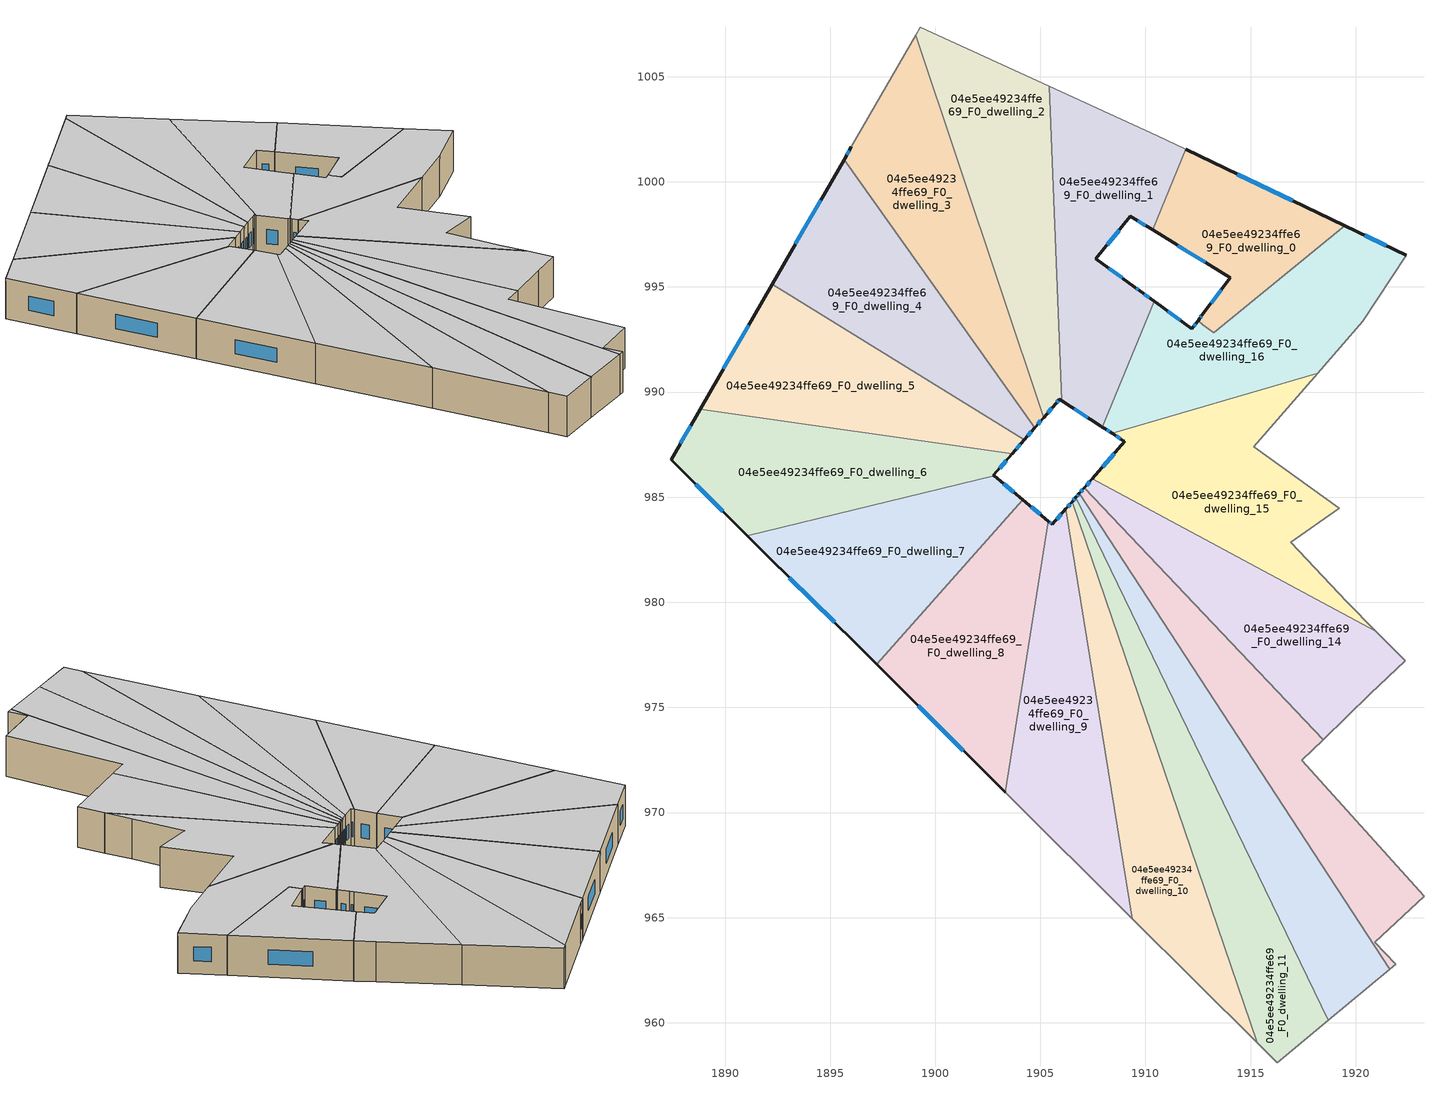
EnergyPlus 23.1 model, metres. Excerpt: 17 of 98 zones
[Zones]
04e5ee49234ffe69_F0_dwelling_0
 floor ground (EU_floor_Construction): 1919.47,997.91 1913.25,992.81 1912.72,993.2 1912.5,993.4 1912.58,993.5 1912.69,993.64 1914.04,995.44 1910.34,997.71 1911.91,1001.54 z0
 wall outside (EU_wall_Construction): 1919.47,997.91 1911.91,1001.54 / 1910.34,997.71 1914.04,995.44 1912.69,993.64 1912.58,993.5 1912.5,993.4 z0:3
 wall to 04e5ee49234ffe69_F0_dwelling_1 (EU_wall_Construction): 1911.91,1001.54 1910.34,997.71 z0:3
 wall to 04e5ee49234ffe69_F0_dwelling_16 (EU_wall_Construction): 1912.5,993.4 1912.72,993.2 1913.25,992.81 1919.47,997.91 z0:3
 window (EU_Window_Construction): 1917.02,999.09 1914.37,1000.36 / 1912.65,993.6 1912.61,993.55 / 1913.6,994.86 1913.13,994.23 / 1911.54,996.97 1912.84,996.18 z0.98:2.02
 ceiling to 04e5ee49234ffe69_F1_dwelling_0 (EU_floor_Construction): 1919.47,997.91 1911.91,1001.54 1910.34,997.71 1914.04,995.44 1912.69,993.64 1912.58,993.5 1912.5,993.4 1912.72,993.2 1913.25,992.81 z3
04e5ee49234ffe69_F0_dwelling_1
 floor ground (EU_floor_Construction): 1910.57,1002.19 1911.91,1001.54 1910.34,997.71 1909.28,998.36 1907.64,996.34 1909.49,994.99 1909.73,994.82 1910.41,994.33 1907.95,988.34 1907.85,988.4 1906.02,989.59 1905.43,1004.54 z0
 wall outside (EU_wall_Construction): 1906.02,989.59 1907.85,988.4 1907.95,988.34 / 1910.41,994.33 1909.73,994.82 1909.49,994.99 1907.64,996.34 1909.28,998.36 1910.34,997.71 z0:3
 wall to 04e5ee49234ffe69_F0_dwelling_2 (EU_wall_Construction): 1905.43,1004.54 1906.02,989.59 z0:3
 wall adiabatic (EU_wall_Construction): 1911.91,1001.54 1910.57,1002.19 1905.43,1004.54 z0:3
 wall to 04e5ee49234ffe69_F0_dwelling_16 (EU_wall_Construction): 1907.95,988.34 1910.41,994.33 z0:3
 window (EU_Window_Construction): 1906.62,989.2 1907.26,988.79 / 1909.62,998.15 1909.99,997.92 / 1908.17,997 1908.75,997.7 / 1908.89,995.43 1908.24,995.9 / 1909.65,994.88 1909.57,994.93 / 1910.19,994.49 1909.95,994.66 z0.98:2.02
 ceiling to 04e5ee49234ffe69_F1_dwelling_1 (EU_floor_Construction): 1907.95,988.34 1910.41,994.33 1909.73,994.82 1909.49,994.99 1907.64,996.34 1909.28,998.36 1910.34,997.71 1911.91,1001.54 1910.57,1002.19 1905.43,1004.54 1906.02,989.59 1907.85,988.4 z3
04e5ee49234ffe69_F0_dwelling_10
 floor ground (EU_floor_Construction): 1906.51,984.78 1915.31,959.04 1909.36,964.96 1906.21,984.44 z0
 wall outside (EU_wall_Construction): 1906.51,984.78 1906.21,984.44 z0:3
 wall to 04e5ee49234ffe69_F0_dwelling_11 (EU_wall_Construction): 1915.31,959.04 1906.51,984.78 z0:3
 wall adiabatic (EU_wall_Construction): 1909.36,964.96 1915.31,959.04 z0:3
 wall to 04e5ee49234ffe69_F0_dwelling_9 (EU_wall_Construction): 1906.21,984.44 1909.36,964.96 z0:3
 window (EU_Window_Construction): 1906.41,984.67 1906.31,984.55 z0.98:2.02
 ceiling to 04e5ee49234ffe69_F1_dwelling_10 (EU_floor_Construction): 1915.31,959.04 1906.51,984.78 1906.21,984.44 1909.36,964.96 z3
04e5ee49234ffe69_F0_dwelling_11
 floor ground (EU_floor_Construction): 1906.69,984.99 1918.7,960.13 1916.26,958.1 1915.31,959.04 1906.51,984.78 z0
 wall outside (EU_wall_Construction): 1906.69,984.99 1906.51,984.78 z0:3
 wall to 04e5ee49234ffe69_F0_dwelling_12 (EU_wall_Construction): 1918.7,960.13 1906.69,984.99 z0:3
 wall adiabatic (EU_wall_Construction): 1915.31,959.04 1916.26,958.1 1918.7,960.13 z0:3
 window (EU_Window_Construction): 1906.63,984.92 1906.57,984.85 z0.98:2.02
 ceiling to 04e5ee49234ffe69_F1_dwelling_11 (EU_floor_Construction): 1918.7,960.13 1906.69,984.99 1906.51,984.78 1915.31,959.04 1916.26,958.1 z3
04e5ee49234ffe69_F0_dwelling_12
 floor ground (EU_floor_Construction): 1906.86,985.18 1921.61,962.54 1918.7,960.13 1906.69,984.99 z0
 wall outside (EU_wall_Construction): 1906.86,985.18 1906.69,984.99 z0:3
 wall to 04e5ee49234ffe69_F0_dwelling_13 (EU_wall_Construction): 1921.61,962.54 1906.86,985.18 z0:3
 wall adiabatic (EU_wall_Construction): 1918.7,960.13 1921.61,962.54 z0:3
 window (EU_Window_Construction): 1906.8,985.12 1906.74,985.05 z0.98:2.02
 ceiling to 04e5ee49234ffe69_F1_dwelling_12 (EU_floor_Construction): 1921.61,962.54 1906.86,985.18 1906.69,984.99 1918.7,960.13 z3
04e5ee49234ffe69_F0_dwelling_13
 floor ground (EU_floor_Construction): 1918.45,973.47 1917.44,972.48 1923.25,966.02 1920.91,963.82 1921.9,962.78 1921.61,962.54 1906.86,985.18 1907.08,985.44 z0
 wall outside (EU_wall_Construction): 1907.08,985.44 1906.86,985.18 z0:3
 wall adiabatic (EU_wall_Construction): 1921.61,962.54 1921.9,962.78 1920.91,963.82 1923.25,966.02 1917.44,972.48 1918.45,973.47 z0:3
 wall to 04e5ee49234ffe69_F0_dwelling_14 (EU_wall_Construction): 1918.45,973.47 1907.08,985.44 z0:3
 window (EU_Window_Construction): 1907.01,985.35 1906.93,985.26 z0.98:2.02
 ceiling to 04e5ee49234ffe69_F1_dwelling_13 (EU_floor_Construction): 1921.9,962.78 1920.91,963.82 1923.25,966.02 1917.44,972.48 1918.45,973.47 1907.08,985.44 1906.86,985.18 1921.61,962.54 z3
04e5ee49234ffe69_F0_dwelling_14
 floor ground (EU_floor_Construction): 1920.95,978.63 1922.35,977.21 1920.7,975.64 1918.45,973.47 1907.08,985.44 1907.46,985.87 z0
 wall outside (EU_wall_Construction): 1907.46,985.87 1907.08,985.44 z0:3
 wall adiabatic (EU_wall_Construction): 1918.45,973.47 1920.7,975.64 1922.35,977.21 1920.95,978.63 z0:3
 wall to 04e5ee49234ffe69_F0_dwelling_15 (EU_wall_Construction): 1920.95,978.63 1907.46,985.87 z0:3
 window (EU_Window_Construction): 1907.34,985.73 1907.2,985.58 z0.98:2.02
 ceiling to 04e5ee49234ffe69_F1_dwelling_14 (EU_floor_Construction): 1920.7,975.64 1922.35,977.21 1920.95,978.63 1907.46,985.87 1907.08,985.44 1918.45,973.47 z3
04e5ee49234ffe69_F0_dwelling_15
 floor ground (EU_floor_Construction): 1918.19,990.9 1915.15,987.41 1919.22,984.48 1916.91,982.86 1919.58,980.02 1920.95,978.63 1907.46,985.87 1909.01,987.65 1908.98,987.67 1908.42,988.03 z0
 wall outside (EU_wall_Construction): 1908.42,988.03 1908.98,987.67 1909.01,987.65 1907.46,985.87 z0:3
 wall adiabatic (EU_wall_Construction): 1920.95,978.63 1919.58,980.02 1916.91,982.86 1919.22,984.48 1915.15,987.41 1918.19,990.9 z0:3
 wall to 04e5ee49234ffe69_F0_dwelling_16 (EU_wall_Construction): 1918.19,990.9 1908.42,988.03 z0:3
 window (EU_Window_Construction): 1908.51,987.07 1907.97,986.45 / 1908.6,987.91 1908.8,987.79 z0.98:2.02
 ceiling to 04e5ee49234ffe69_F1_dwelling_15 (EU_floor_Construction): 1920.95,978.63 1919.58,980.02 1916.91,982.86 1919.22,984.48 1915.15,987.41 1918.19,990.9 1908.42,988.03 1908.98,987.67 1909.01,987.65 1907.46,985.87 z3
04e5ee49234ffe69_F0_dwelling_16
 floor ground (EU_floor_Construction): 1922.41,996.5 1920.34,993.38 1918.19,990.9 1908.42,988.03 1908.03,988.28 1907.95,988.34 1910.41,994.33 1910.49,994.26 1912.21,993.01 1912.48,993.37 1912.49,993.38 1912.5,993.4 1912.72,993.2 1913.25,992.81 1919.47,997.91 z0
 wall outside (EU_wall_Construction): 1912.5,993.4 1912.49,993.38 1912.48,993.37 1912.21,993.01 1910.49,994.26 1910.41,994.33 / 1922.41,996.5 1919.47,997.91 / 1907.95,988.34 1908.03,988.28 1908.42,988.03 z0:3
 wall adiabatic (EU_wall_Construction): 1918.19,990.9 1920.34,993.38 1922.41,996.5 z0:3
 window (EU_Window_Construction): 1912.39,993.25 1912.3,993.13 / 1921.45,996.96 1920.43,997.45 / 1908.16,988.2 1908.3,988.11 / 1911.65,993.42 1911.05,993.86 z0.98:2.02
 ceiling to 04e5ee49234ffe69_F1_dwelling_16 (EU_floor_Construction): 1918.19,990.9 1920.34,993.38 1922.41,996.5 1919.47,997.91 1913.25,992.81 1912.72,993.2 1912.5,993.4 1912.49,993.38 1912.48,993.37 1912.21,993.01 1910.49,994.26 1910.41,994.33 1907.95,988.34 1908.03,988.28 1908.42,988.03 z3
04e5ee49234ffe69_F0_dwelling_2
 floor ground (EU_floor_Construction): 1905.43,1004.54 1906.02,989.59 1905.91,989.66 1905.73,989.45 1905.15,988.79 1899.07,1006.97 1899.29,1007.35 z0
 wall outside (EU_wall_Construction): 1905.15,988.79 1905.73,989.45 1905.91,989.66 1906.02,989.59 z0:3
 wall to 04e5ee49234ffe69_F0_dwelling_3 (EU_wall_Construction): 1899.07,1006.97 1905.15,988.79 z0:3
 wall adiabatic (EU_wall_Construction): 1905.43,1004.54 1899.29,1007.35 1899.07,1006.97 z0:3
 window (EU_Window_Construction): 1905.79,989.52 1905.85,989.59 / 1905.34,989.01 1905.54,989.24 z0.98:2.02
 ceiling to 04e5ee49234ffe69_F1_dwelling_2 (EU_floor_Construction): 1905.73,989.45 1905.91,989.66 1906.02,989.59 1905.43,1004.54 1899.29,1007.35 1899.07,1006.97 1905.15,988.79 z3
04e5ee49234ffe69_F0_dwelling_3
 floor ground (EU_floor_Construction): 1899.07,1006.97 1905.15,988.79 1904.73,988.3 1895.66,1001.06 1895.69,1001.11 1896.01,1001.67 z0
 wall outside (EU_wall_Construction): 1904.73,988.3 1905.15,988.79 / 1896.01,1001.67 1895.69,1001.11 1895.66,1001.06 z0:3
 wall adiabatic (EU_wall_Construction): 1899.07,1006.97 1896.01,1001.67 z0:3
 wall to 04e5ee49234ffe69_F0_dwelling_4 (EU_wall_Construction): 1895.66,1001.06 1904.73,988.3 z0:3
 window (EU_Window_Construction): 1904.87,988.46 1905.02,988.63 / 1895.9,1001.49 1895.79,1001.29 z0.98:2.02
 ceiling to 04e5ee49234ffe69_F1_dwelling_3 (EU_floor_Construction): 1904.73,988.3 1905.15,988.79 1899.07,1006.97 1896.01,1001.67 1895.69,1001.11 1895.66,1001.06 z3
04e5ee49234ffe69_F0_dwelling_4
 floor ground (EU_floor_Construction): 1895.66,1001.06 1904.73,988.3 1904.24,987.73 1892.24,995.12 z0
 wall outside (EU_wall_Construction): 1904.24,987.73 1904.73,988.3 / 1895.66,1001.06 1892.24,995.12 z0:3
 wall to 04e5ee49234ffe69_F0_dwelling_5 (EU_wall_Construction): 1892.24,995.12 1904.24,987.73 z0:3
 window (EU_Window_Construction): 1904.4,987.92 1904.57,988.12 / 1894.55,999.13 1893.35,997.05 z0.98:2.02
 ceiling to 04e5ee49234ffe69_F1_dwelling_4 (EU_floor_Construction): 1904.24,987.73 1904.73,988.3 1895.66,1001.06 1892.24,995.12 z3
04e5ee49234ffe69_F0_dwelling_5
 floor ground (EU_floor_Construction): 1904.24,987.73 1903.65,987.06 1888.81,989.18 1892.24,995.12 z0
 wall outside (EU_wall_Construction): 1903.65,987.06 1904.24,987.73 / 1892.24,995.12 1888.81,989.18 z0:3
 wall to 04e5ee49234ffe69_F0_dwelling_6 (EU_wall_Construction): 1888.81,989.18 1903.65,987.06 z0:3
 window (EU_Window_Construction): 1903.84,987.28 1904.05,987.51 / 1891.12,993.19 1889.93,991.11 z0.98:2.02
 ceiling to 04e5ee49234ffe69_F1_dwelling_5 (EU_floor_Construction): 1903.65,987.06 1904.24,987.73 1892.24,995.12 1888.81,989.18 z3
04e5ee49234ffe69_F0_dwelling_6
 floor ground (EU_floor_Construction): 1903.65,987.06 1902.77,986.04 1902.8,986.01 1891.06,983.17 1887.43,986.78 1888.81,989.18 z0
 wall outside (EU_wall_Construction): 1902.8,986.01 1902.77,986.04 1903.65,987.06 / 1888.81,989.18 1887.43,986.78 1891.06,983.17 z0:3
 wall to 04e5ee49234ffe69_F0_dwelling_7 (EU_wall_Construction): 1891.06,983.17 1902.8,986.01 z0:3
 window (EU_Window_Construction): 1903.06,986.37 1903.37,986.73 / 1888.61,985.61 1889.88,984.34 / 1888.36,988.4 1887.88,987.56 z0.98:2.02
 ceiling to 04e5ee49234ffe69_F1_dwelling_6 (EU_floor_Construction): 1902.8,986.01 1902.77,986.04 1903.65,987.06 1888.81,989.18 1887.43,986.78 1891.06,983.17 z3
04e5ee49234ffe69_F0_dwelling_7
 floor ground (EU_floor_Construction): 1904.17,984.87 1897.21,977.05 1891.06,983.17 1902.8,986.01 z0
 wall outside (EU_wall_Construction): 1904.17,984.87 1902.8,986.01 / 1891.06,983.17 1897.21,977.05 z0:3
 wall to 04e5ee49234ffe69_F0_dwelling_8 (EU_wall_Construction): 1897.21,977.05 1904.17,984.87 z0:3
 window (EU_Window_Construction): 1903.72,985.24 1903.25,985.64 / 1893.06,981.18 1895.21,979.04 z0.98:2.02
 ceiling to 04e5ee49234ffe69_F1_dwelling_7 (EU_floor_Construction): 1897.21,977.05 1904.17,984.87 1902.8,986.01 1891.06,983.17 z3
04e5ee49234ffe69_F0_dwelling_8
 floor ground (EU_floor_Construction): 1905.38,983.86 1903.33,970.96 1897.21,977.05 1904.17,984.87 z0
 wall outside (EU_wall_Construction): 1905.38,983.86 1904.17,984.87 / 1897.21,977.05 1903.33,970.96 z0:3
 wall to 04e5ee49234ffe69_F0_dwelling_9 (EU_wall_Construction): 1903.33,970.96 1905.38,983.86 z0:3
 window (EU_Window_Construction): 1904.98,984.19 1904.56,984.54 / 1899.2,975.07 1901.34,972.94 z0.98:2.02
 ceiling to 04e5ee49234ffe69_F1_dwelling_8 (EU_floor_Construction): 1903.33,970.96 1905.38,983.86 1904.17,984.87 1897.21,977.05 z3
04e5ee49234ffe69_F0_dwelling_9
 floor ground (EU_floor_Construction): 1906.21,984.44 1909.36,964.96 1903.33,970.96 1905.38,983.86 1905.57,983.7 z0
 wall outside (EU_wall_Construction): 1906.21,984.44 1905.57,983.7 1905.38,983.86 z0:3
 wall adiabatic (EU_wall_Construction): 1903.33,970.96 1909.36,964.96 z0:3
 window (EU_Window_Construction): 1905.51,983.75 1905.44,983.81 / 1906,984.2 1905.78,983.94 z0.98:2.02
 ceiling to 04e5ee49234ffe69_F1_dwelling_9 (EU_floor_Construction): 1909.36,964.96 1906.21,984.44 1905.57,983.7 1905.38,983.86 1903.33,970.96 z3
[Building]
EU S2 Campaign: North Axis=0; Terrain=City; Solar Distribution=FullExterior
[Site:Location]
Bologna: Latitude=44.5; Longitude=11.25; Time Zone=1; Elevation=37
[SizingPeriod:WeatherFileDays]
AnnualSizingPeriod: Begin Month=1; Begin Day of Month=1; End Month=12; End Day of Month=31; Day of Week for Start Day=Monday; Use Weather File Daylight Saving Period=No; Use Weather File Rain and Snow Indicators=No
[MATERIAL]
EU_InternalMass_Material: Roughness=MediumRough; Thickness=0.1; Conductivity=1; Density=1800; Specific Heat=900; Thermal Absorptance=0.9; Solar Absorptance=0.7; Visible Absorptance=0.7
[MATERIAL:NOMASS] Roughness=MediumRough; Thermal Absorptance=0.9; Solar Absorptance=0.7; Visible Absorptance=0.7
Name | Thermal Resistance
EU_wall_NoMass | 0.905828
EU_floor_NoMass | 0.67114
[WINDOWMATERIAL:SIMPLEGLAZINGSYSTEM]
EU_Window_SimpleGlazing: UFactor=4.52486; Solar Heat Gain Coefficient=0.85; Visible Transmittance=0.85
[CONSTRUCTION]
EU_wall_Construction: EU_wall_NoMass
EU_floor_Construction: EU_floor_NoMass
EU_Window_Construction: EU_Window_SimpleGlazing
EU_InternalMass_Construction: EU_InternalMass_Material
[ZONE] Type=1; Multiplier=1; Ceiling Height=autocalculate; Floor Area=autocalculate; Part of Total Floor Area=Yes
Name | Volume
04e5ee49234ffe69_F0_dwelling_0 | 106.429
04e5ee49234ffe69_F0_dwelling_1 | 174.739
04e5ee49234ffe69_F0_dwelling_10; 04e5ee49234ffe69_F0_dwelling_9 | 161.893
04e5ee49234ffe69_F0_dwelling_11 | 161.855
04e5ee49234ffe69_F0_dwelling_12 | 161.884
04e5ee49234ffe69_F0_dwelling_13 | 161.917
04e5ee49234ffe69_F0_dwelling_14 | 161.882
04e5ee49234ffe69_F0_dwelling_15 | 176.252
04e5ee49234ffe69_F0_dwelling_16 | 176.632
04e5ee49234ffe69_F0_dwelling_2 | 175.421
04e5ee49234ffe69_F0_dwelling_3 | 161.873
04e5ee49234ffe69_F0_dwelling_4 | 161.906
04e5ee49234ffe69_F0_dwelling_5 | 161.874
04e5ee49234ffe69_F0_dwelling_6 | 161.927
04e5ee49234ffe69_F0_dwelling_7 | 161.892
04e5ee49234ffe69_F0_dwelling_8 | 161.908
[INTERNALMASS] Construction=EU_InternalMass_Construction
Name | Zone or ZoneList | Surface Area
04e5ee49234ffe69_F0_dwelling_0_EU_InternalMass | 04e5ee49234ffe69_F0_dwelling_0 | 35.4746
04e5ee49234ffe69_F0_dwelling_1_EU_InternalMass | 04e5ee49234ffe69_F0_dwelling_1 | 58.2468
04e5ee49234ffe69_F0_dwelling_2_EU_InternalMass | 04e5ee49234ffe69_F0_dwelling_2 | 58.4717
04e5ee49234ffe69_F0_dwelling_3_EU_InternalMass | 04e5ee49234ffe69_F0_dwelling_3 | 53.9575
04e5ee49234ffe69_F0_dwelling_4_EU_InternalMass | 04e5ee49234ffe69_F0_dwelling_4 | 53.9688
04e5ee49234ffe69_F0_dwelling_5_EU_InternalMass | 04e5ee49234ffe69_F0_dwelling_5 | 53.958
04e5ee49234ffe69_F0_dwelling_6_EU_InternalMass | 04e5ee49234ffe69_F0_dwelling_6 | 53.9758
04e5ee49234ffe69_F0_dwelling_7_EU_InternalMass | 04e5ee49234ffe69_F0_dwelling_7 | 53.9636
04e5ee49234ffe69_F0_dwelling_8_EU_InternalMass | 04e5ee49234ffe69_F0_dwelling_8 | 53.9699
04e5ee49234ffe69_F0_dwelling_9_EU_InternalMass | 04e5ee49234ffe69_F0_dwelling_9 | 53.9639
04e5ee49234ffe69_F0_dwelling_10_EU_InternalMass | 04e5ee49234ffe69_F0_dwelling_10 | 53.9645
04e5ee49234ffe69_F0_dwelling_11_EU_InternalMass | 04e5ee49234ffe69_F0_dwelling_11 | 53.9519
04e5ee49234ffe69_F0_dwelling_12_EU_InternalMass | 04e5ee49234ffe69_F0_dwelling_12 | 53.9612
04e5ee49234ffe69_F0_dwelling_13_EU_InternalMass | 04e5ee49234ffe69_F0_dwelling_13 | 53.9717
04e5ee49234ffe69_F0_dwelling_14_EU_InternalMass | 04e5ee49234ffe69_F0_dwelling_14 | 53.9607
04e5ee49234ffe69_F0_dwelling_15_EU_InternalMass | 04e5ee49234ffe69_F0_dwelling_15 | 58.7498
04e5ee49234ffe69_F0_dwelling_16_EU_InternalMass | 04e5ee49234ffe69_F0_dwelling_16 | 58.8777
[OTHEREQUIPMENT] Fuel Type=Electricity; Design Level Calculation Method=Watts/Area; Power per Zone Floor Area=1; Fraction Latent=0; Fraction Radiant=0; Fraction Lost=0; Carbon Dioxide Generation Rate=0; EndUse Subcategory=EU_Step8_InternalGains
Name | Zone or ZoneList or Space or SpaceList | Schedule
EU_Step8_InternalGain_04e5ee49234ffe69_F0_dwelling_0_f000 | 04e5ee49234ffe69_F0_dwelling_0 | EU_Step8_GainSchedule_04e5ee49234ffe69_F0_dwelling_0_f000
EU_Step8_InternalGain_04e5ee49234ffe69_F0_dwelling_1_f000 | 04e5ee49234ffe69_F0_dwelling_1 | EU_Step8_GainSchedule_04e5ee49234ffe69_F0_dwelling_1_f000
EU_Step8_InternalGain_04e5ee49234ffe69_F0_dwelling_2_f000 | 04e5ee49234ffe69_F0_dwelling_2 | EU_Step8_GainSchedule_04e5ee49234ffe69_F0_dwelling_2_f000
EU_Step8_InternalGain_04e5ee49234ffe69_F0_dwelling_3_f000 | 04e5ee49234ffe69_F0_dwelling_3 | EU_Step8_GainSchedule_04e5ee49234ffe69_F0_dwelling_3_f000
EU_Step8_InternalGain_04e5ee49234ffe69_F0_dwelling_4_f000 | 04e5ee49234ffe69_F0_dwelling_4 | EU_Step8_GainSchedule_04e5ee49234ffe69_F0_dwelling_4_f000
EU_Step8_InternalGain_04e5ee49234ffe69_F0_dwelling_5_f000 | 04e5ee49234ffe69_F0_dwelling_5 | EU_Step8_GainSchedule_04e5ee49234ffe69_F0_dwelling_5_f000
EU_Step8_InternalGain_04e5ee49234ffe69_F0_dwelling_6_f000 | 04e5ee49234ffe69_F0_dwelling_6 | EU_Step8_GainSchedule_04e5ee49234ffe69_F0_dwelling_6_f000
EU_Step8_InternalGain_04e5ee49234ffe69_F0_dwelling_7_f000 | 04e5ee49234ffe69_F0_dwelling_7 | EU_Step8_GainSchedule_04e5ee49234ffe69_F0_dwelling_7_f000
EU_Step8_InternalGain_04e5ee49234ffe69_F0_dwelling_8_f000 | 04e5ee49234ffe69_F0_dwelling_8 | EU_Step8_GainSchedule_04e5ee49234ffe69_F0_dwelling_8_f000
EU_Step8_InternalGain_04e5ee49234ffe69_F0_dwelling_9_f000 | 04e5ee49234ffe69_F0_dwelling_9 | EU_Step8_GainSchedule_04e5ee49234ffe69_F0_dwelling_9_f000
EU_Step8_InternalGain_04e5ee49234ffe69_F0_dwelling_10_f000 | 04e5ee49234ffe69_F0_dwelling_10 | EU_Step8_GainSchedule_04e5ee49234ffe69_F0_dwelling_10_f000
EU_Step8_InternalGain_04e5ee49234ffe69_F0_dwelling_11_f000 | 04e5ee49234ffe69_F0_dwelling_11 | EU_Step8_GainSchedule_04e5ee49234ffe69_F0_dwelling_11_f000
EU_Step8_InternalGain_04e5ee49234ffe69_F0_dwelling_12_f000 | 04e5ee49234ffe69_F0_dwelling_12 | EU_Step8_GainSchedule_04e5ee49234ffe69_F0_dwelling_12_f000
EU_Step8_InternalGain_04e5ee49234ffe69_F0_dwelling_13_f000 | 04e5ee49234ffe69_F0_dwelling_13 | EU_Step8_GainSchedule_04e5ee49234ffe69_F0_dwelling_13_f000
EU_Step8_InternalGain_04e5ee49234ffe69_F0_dwelling_14_f000 | 04e5ee49234ffe69_F0_dwelling_14 | EU_Step8_GainSchedule_04e5ee49234ffe69_F0_dwelling_14_f000
EU_Step8_InternalGain_04e5ee49234ffe69_F0_dwelling_15_f000 | 04e5ee49234ffe69_F0_dwelling_15 | EU_Step8_GainSchedule_04e5ee49234ffe69_F0_dwelling_15_f000
EU_Step8_InternalGain_04e5ee49234ffe69_F0_dwelling_16_f000 | 04e5ee49234ffe69_F0_dwelling_16 | EU_Step8_GainSchedule_04e5ee49234ffe69_F0_dwelling_16_f000
[ZONEVENTILATION:DESIGNFLOWRATE] Schedule=EU_AlwaysOn; Design Flow Rate Calculation Method=AirChanges/Hour; Air Changes per Hour=0.73129; Ventilation Type=Natural; Fan Pressure Rise=0; Fan Total Efficiency=1; Constant Term Coefficient=1; Temperature Term Coefficient=0; Velocity Term Coefficient=0; Velocity Squared Term Coefficient=0; Minimum Indoor Temperature=-100; Maximum Indoor Temperature=100; Delta Temperature=-100; Minimum Outdoor Temperature=-100; Maximum Outdoor Temperature=100; Maximum Wind Speed=40
Name | Zone or ZoneList or Space or SpaceList
EU_ConstantAir_04e5ee49234ffe69_F0_dwelling_0 | 04e5ee49234ffe69_F0_dwelling_0
EU_ConstantAir_04e5ee49234ffe69_F0_dwelling_1 | 04e5ee49234ffe69_F0_dwelling_1
EU_ConstantAir_04e5ee49234ffe69_F0_dwelling_2 | 04e5ee49234ffe69_F0_dwelling_2
EU_ConstantAir_04e5ee49234ffe69_F0_dwelling_3 | 04e5ee49234ffe69_F0_dwelling_3
EU_ConstantAir_04e5ee49234ffe69_F0_dwelling_4 | 04e5ee49234ffe69_F0_dwelling_4
EU_ConstantAir_04e5ee49234ffe69_F0_dwelling_5 | 04e5ee49234ffe69_F0_dwelling_5
EU_ConstantAir_04e5ee49234ffe69_F0_dwelling_6 | 04e5ee49234ffe69_F0_dwelling_6
EU_ConstantAir_04e5ee49234ffe69_F0_dwelling_7 | 04e5ee49234ffe69_F0_dwelling_7
EU_ConstantAir_04e5ee49234ffe69_F0_dwelling_8 | 04e5ee49234ffe69_F0_dwelling_8
EU_ConstantAir_04e5ee49234ffe69_F0_dwelling_9 | 04e5ee49234ffe69_F0_dwelling_9
EU_ConstantAir_04e5ee49234ffe69_F0_dwelling_10 | 04e5ee49234ffe69_F0_dwelling_10
EU_ConstantAir_04e5ee49234ffe69_F0_dwelling_11 | 04e5ee49234ffe69_F0_dwelling_11
EU_ConstantAir_04e5ee49234ffe69_F0_dwelling_12 | 04e5ee49234ffe69_F0_dwelling_12
EU_ConstantAir_04e5ee49234ffe69_F0_dwelling_13 | 04e5ee49234ffe69_F0_dwelling_13
EU_ConstantAir_04e5ee49234ffe69_F0_dwelling_14 | 04e5ee49234ffe69_F0_dwelling_14
EU_ConstantAir_04e5ee49234ffe69_F0_dwelling_15 | 04e5ee49234ffe69_F0_dwelling_15
EU_ConstantAir_04e5ee49234ffe69_F0_dwelling_16 | 04e5ee49234ffe69_F0_dwelling_16
[HVACTEMPLATE:THERMOSTAT] Constant Heating Setpoint=20; Constant Cooling Setpoint=50
EU_HeatOnly_04e5ee49234ffe69_F0_dwelling_0; EU_HeatOnly_04e5ee49234ffe69_F0_dwelling_1; EU_HeatOnly_04e5ee49234ffe69_F0_dwelling_2; EU_HeatOnly_04e5ee49234ffe69_F0_dwelling_3; EU_HeatOnly_04e5ee49234ffe69_F0_dwelling_4; EU_HeatOnly_04e5ee49234ffe69_F0_dwelling_5; EU_HeatOnly_04e5ee49234ffe69_F0_dwelling_6; EU_HeatOnly_04e5ee49234ffe69_F0_dwelling_7; EU_HeatOnly_04e5ee49234ffe69_F0_dwelling_8; EU_HeatOnly_04e5ee49234ffe69_F0_dwelling_9; EU_HeatOnly_04e5ee49234ffe69_F0_dwelling_10; EU_HeatOnly_04e5ee49234ffe69_F0_dwelling_11; EU_HeatOnly_04e5ee49234ffe69_F0_dwelling_12; EU_HeatOnly_04e5ee49234ffe69_F0_dwelling_13; EU_HeatOnly_04e5ee49234ffe69_F0_dwelling_14; EU_HeatOnly_04e5ee49234ffe69_F0_dwelling_15; EU_HeatOnly_04e5ee49234ffe69_F0_dwelling_16; EU_HeatOnly_04e5ee49234ffe69_F1_dwelling_0; EU_HeatOnly_04e5ee49234ffe69_F1_dwelling_1; EU_HeatOnly_04e5ee49234ffe69_F1_dwelling_2; EU_HeatOnly_04e5ee49234ffe69_F1_dwelling_3; EU_HeatOnly_04e5ee49234ffe69_F1_dwelling_4; EU_HeatOnly_04e5ee49234ffe69_F1_dwelling_5; EU_HeatOnly_04e5ee49234ffe69_F1_dwelling_6; EU_HeatOnly_04e5ee49234ffe69_F1_dwelling_7; EU_HeatOnly_04e5ee49234ffe69_F1_dwelling_8; EU_HeatOnly_04e5ee49234ffe69_F1_dwelling_9; EU_HeatOnly_04e5ee49234ffe69_F1_dwelling_10; EU_HeatOnly_04e5ee49234ffe69_F1_dwelling_11; EU_HeatOnly_04e5ee49234ffe69_F1_dwelling_12; EU_HeatOnly_04e5ee49234ffe69_F1_dwelling_13; EU_HeatOnly_04e5ee49234ffe69_F1_dwelling_14; EU_HeatOnly_04e5ee49234ffe69_F1_dwelling_15; EU_HeatOnly_04e5ee49234ffe69_F1_dwelling_16; EU_HeatOnly_04e5ee49234ffe69_F2_dwelling_0; EU_HeatOnly_04e5ee49234ffe69_F2_dwelling_1; EU_HeatOnly_04e5ee49234ffe69_F2_dwelling_2; EU_HeatOnly_04e5ee49234ffe69_F2_dwelling_3; EU_HeatOnly_04e5ee49234ffe69_F2_dwelling_4; EU_HeatOnly_04e5ee49234ffe69_F2_dwelling_5; EU_HeatOnly_04e5ee49234ffe69_F2_dwelling_6; EU_HeatOnly_04e5ee49234ffe69_F2_dwelling_7; EU_HeatOnly_04e5ee49234ffe69_F2_dwelling_8; EU_HeatOnly_04e5ee49234ffe69_F2_dwelling_9; EU_HeatOnly_04e5ee49234ffe69_F2_dwelling_10; EU_HeatOnly_04e5ee49234ffe69_F2_dwelling_11; EU_HeatOnly_04e5ee49234ffe69_F2_dwelling_12; EU_HeatOnly_04e5ee49234ffe69_F2_dwelling_13; EU_HeatOnly_04e5ee49234ffe69_F2_dwelling_14; EU_HeatOnly_04e5ee49234ffe69_F2_dwelling_15; EU_HeatOnly_04e5ee49234ffe69_F3_dwelling_0; EU_HeatOnly_04e5ee49234ffe69_F3_dwelling_1; EU_HeatOnly_04e5ee49234ffe69_F3_dwelling_2; EU_HeatOnly_04e5ee49234ffe69_F3_dwelling_3; EU_HeatOnly_04e5ee49234ffe69_F3_dwelling_4; EU_HeatOnly_04e5ee49234ffe69_F3_dwelling_5; EU_HeatOnly_04e5ee49234ffe69_F3_dwelling_6; EU_HeatOnly_04e5ee49234ffe69_F3_dwelling_7; EU_HeatOnly_04e5ee49234ffe69_F3_dwelling_8; EU_HeatOnly_04e5ee49234ffe69_F3_dwelling_9; EU_HeatOnly_04e5ee49234ffe69_F3_dwelling_10; EU_HeatOnly_04e5ee49234ffe69_F3_dwelling_11; EU_HeatOnly_04e5ee49234ffe69_F3_dwelling_12; EU_HeatOnly_04e5ee49234ffe69_F3_dwelling_13; EU_HeatOnly_04e5ee49234ffe69_F3_dwelling_14; EU_HeatOnly_04e5ee49234ffe69_F3_dwelling_15; EU_HeatOnly_04e5ee49234ffe69_F4_dwelling_0; EU_HeatOnly_04e5ee49234ffe69_F4_dwelling_1; EU_HeatOnly_04e5ee49234ffe69_F4_dwelling_2; EU_HeatOnly_04e5ee49234ffe69_F4_dwelling_3; EU_HeatOnly_04e5ee49234ffe69_F4_dwelling_4; EU_HeatOnly_04e5ee49234ffe69_F4_dwelling_5; EU_HeatOnly_04e5ee49234ffe69_F4_dwelling_6; EU_HeatOnly_04e5ee49234ffe69_F4_dwelling_7; EU_HeatOnly_04e5ee49234ffe69_F4_dwelling_8; EU_HeatOnly_04e5ee49234ffe69_F4_dwelling_9; EU_HeatOnly_04e5ee49234ffe69_F4_dwelling_10; EU_HeatOnly_04e5ee49234ffe69_F4_dwelling_11; EU_HeatOnly_04e5ee49234ffe69_F4_dwelling_12; EU_HeatOnly_04e5ee49234ffe69_F4_dwelling_13; EU_HeatOnly_04e5ee49234ffe69_F4_dwelling_14; EU_HeatOnly_04e5ee49234ffe69_F4_dwelling_15; EU_HeatOnly_04e5ee49234ffe69_F5_dwelling_0; EU_HeatOnly_04e5ee49234ffe69_F5_dwelling_1; EU_HeatOnly_04e5ee49234ffe69_F5_dwelling_2; EU_HeatOnly_04e5ee49234ffe69_F5_dwelling_3; EU_HeatOnly_04e5ee49234ffe69_F5_dwelling_4; EU_HeatOnly_04e5ee49234ffe69_F5_dwelling_5; EU_HeatOnly_04e5ee49234ffe69_F5_dwelling_6; EU_HeatOnly_04e5ee49234ffe69_F5_dwelling_7; EU_HeatOnly_04e5ee49234ffe69_F5_dwelling_8; EU_HeatOnly_04e5ee49234ffe69_F5_dwelling_9; EU_HeatOnly_04e5ee49234ffe69_F5_dwelling_10; EU_HeatOnly_04e5ee49234ffe69_F5_dwelling_11; EU_HeatOnly_04e5ee49234ffe69_F5_dwelling_12; EU_HeatOnly_04e5ee49234ffe69_F5_dwelling_13; EU_HeatOnly_04e5ee49234ffe69_F5_dwelling_14; EU_HeatOnly_04e5ee49234ffe69_F5_dwelling_15
[HVACTEMPLATE:ZONE:IDEALLOADSAIRSYSTEM] System Availability Schedule=EU_AlwaysOn; Maximum Heating Supply Air Temperature=50; Minimum Cooling Supply Air Temperature=13; Maximum Heating Supply Air Humidity Ratio=0.0156; Minimum Cooling Supply Air Humidity Ratio=0.0077; Heating Limit=NoLimit; Cooling Limit=NoLimit; Heating Availability Schedule=EU_AlwaysOn; Cooling Availability Schedule=EU_CoolingOff; Dehumidification Control Type=ConstantSensibleHeatRatio; Cooling Sensible Heat Ratio=0.7; Dehumidification Setpoint=60; Humidification Control Type=None; Humidification Setpoint=30; Outdoor Air Method=None; Outdoor Air Flow Rate per Person=0.00944; Outdoor Air Flow Rate per Zone Floor Area=0; Outdoor Air Flow Rate per Zone=0; Demand Controlled Ventilation Type=None; Outdoor Air Economizer Type=NoEconomizer; Heat Recovery Type=None; Sensible Heat Recovery Effectiveness=0.7; Latent Heat Recovery Effectiveness=0.65
Name | Template Thermostat
04e5ee49234ffe69_F0_dwelling_0 | EU_HeatOnly_04e5ee49234ffe69_F0_dwelling_0
04e5ee49234ffe69_F0_dwelling_1 | EU_HeatOnly_04e5ee49234ffe69_F0_dwelling_1
04e5ee49234ffe69_F0_dwelling_2 | EU_HeatOnly_04e5ee49234ffe69_F0_dwelling_2
04e5ee49234ffe69_F0_dwelling_3 | EU_HeatOnly_04e5ee49234ffe69_F0_dwelling_3
04e5ee49234ffe69_F0_dwelling_4 | EU_HeatOnly_04e5ee49234ffe69_F0_dwelling_4
04e5ee49234ffe69_F0_dwelling_5 | EU_HeatOnly_04e5ee49234ffe69_F0_dwelling_5
04e5ee49234ffe69_F0_dwelling_6 | EU_HeatOnly_04e5ee49234ffe69_F0_dwelling_6
04e5ee49234ffe69_F0_dwelling_7 | EU_HeatOnly_04e5ee49234ffe69_F0_dwelling_7
04e5ee49234ffe69_F0_dwelling_8 | EU_HeatOnly_04e5ee49234ffe69_F0_dwelling_8
04e5ee49234ffe69_F0_dwelling_9 | EU_HeatOnly_04e5ee49234ffe69_F0_dwelling_9
04e5ee49234ffe69_F0_dwelling_10 | EU_HeatOnly_04e5ee49234ffe69_F0_dwelling_10
04e5ee49234ffe69_F0_dwelling_11 | EU_HeatOnly_04e5ee49234ffe69_F0_dwelling_11
04e5ee49234ffe69_F0_dwelling_12 | EU_HeatOnly_04e5ee49234ffe69_F0_dwelling_12
04e5ee49234ffe69_F0_dwelling_13 | EU_HeatOnly_04e5ee49234ffe69_F0_dwelling_13
04e5ee49234ffe69_F0_dwelling_14 | EU_HeatOnly_04e5ee49234ffe69_F0_dwelling_14
04e5ee49234ffe69_F0_dwelling_15 | EU_HeatOnly_04e5ee49234ffe69_F0_dwelling_15
04e5ee49234ffe69_F0_dwelling_16 | EU_HeatOnly_04e5ee49234ffe69_F0_dwelling_16
[SIZING:ZONE] Zone Cooling Design Supply Air Temperature Input Method=SupplyAirTemperature; Zone Cooling Design Supply Air Temperature=13; Zone Heating Design Supply Air Temperature Input Method=SupplyAirTemperature; Zone Heating Design Supply Air Temperature=50; Zone Cooling Design Supply Air Humidity Ratio=0.008; Zone Heating Design Supply Air Humidity Ratio=0.008; Cooling Design Air Flow Method=DesignDay; Cooling Design Air Flow Rate=0; Cooling Minimum Air Flow per Zone Floor Area=0.000762; Cooling Minimum Air Flow=0; Cooling Minimum Air Flow Fraction=0.2; Heating Design Air Flow Method=DesignDay; Heating Design Air Flow Rate=0; Heating Maximum Air Flow per Zone Floor Area=0.002032; Heating Maximum Air Flow=0.141576; Heating Maximum Air Flow Fraction=0.3; Account for Dedicated Outdoor Air System=No; Dedicated Outdoor Air System Control Strategy=NeutralSupplyAir; Dedicated Outdoor Air Low Setpoint Temperature for Design=autosize; Dedicated Outdoor Air High Setpoint Temperature for Design=autosize; Zone Load Sizing Method=Sensible Load Only No Latent Load; Zone Latent Cooling Design Supply Air Humidity Ratio Input Method=HumidityRatioDifference; Zone Cooling Design Supply Air Humidity Ratio Difference=0.005; Zone Latent Heating Design Supply Air Humidity Ratio Input Method=HumidityRatioDifference; Zone Humidification Design Supply Air Humidity Ratio Difference=0.005
04e5ee49234ffe69_F0_dwelling_0; 04e5ee49234ffe69_F0_dwelling_1; 04e5ee49234ffe69_F0_dwelling_2; 04e5ee49234ffe69_F0_dwelling_3; 04e5ee49234ffe69_F0_dwelling_4; 04e5ee49234ffe69_F0_dwelling_5; 04e5ee49234ffe69_F0_dwelling_6; 04e5ee49234ffe69_F0_dwelling_7; 04e5ee49234ffe69_F0_dwelling_8; 04e5ee49234ffe69_F0_dwelling_9; 04e5ee49234ffe69_F0_dwelling_10; 04e5ee49234ffe69_F0_dwelling_11; 04e5ee49234ffe69_F0_dwelling_12; 04e5ee49234ffe69_F0_dwelling_13; 04e5ee49234ffe69_F0_dwelling_14; 04e5ee49234ffe69_F0_dwelling_15; 04e5ee49234ffe69_F0_dwelling_16
[SCHEDULE:CONSTANT]
Name | Hourly Value
EU_AlwaysOn | 1
EU_CoolingOff | 0
[SCHEDULE:FILE] Column Number=1; Rows to Skip at Top=0; Number of Hours of Data=8760; Column Separator=Comma; Interpolate to Timestep=No; Minutes per Item=60; Adjust Schedule for Daylight Savings=Yes
Name | File
EU_Step8_GainSchedule_04e5ee49234ffe69_F0_dwelling_0_f000 | ../../schedules/04e5ee49234ffe69/04e5ee49234ffe69_F0_dwelling_0_f000_gain.csv
EU_Step8_GainSchedule_04e5ee49234ffe69_F0_dwelling_1_f000 | ../../schedules/04e5ee49234ffe69/04e5ee49234ffe69_F0_dwelling_1_f000_gain.csv
EU_Step8_GainSchedule_04e5ee49234ffe69_F0_dwelling_2_f000 | ../../schedules/04e5ee49234ffe69/04e5ee49234ffe69_F0_dwelling_2_f000_gain.csv
EU_Step8_GainSchedule_04e5ee49234ffe69_F0_dwelling_3_f000 | ../../schedules/04e5ee49234ffe69/04e5ee49234ffe69_F0_dwelling_3_f000_gain.csv
EU_Step8_GainSchedule_04e5ee49234ffe69_F0_dwelling_4_f000 | ../../schedules/04e5ee49234ffe69/04e5ee49234ffe69_F0_dwelling_4_f000_gain.csv
EU_Step8_GainSchedule_04e5ee49234ffe69_F0_dwelling_5_f000 | ../../schedules/04e5ee49234ffe69/04e5ee49234ffe69_F0_dwelling_5_f000_gain.csv
EU_Step8_GainSchedule_04e5ee49234ffe69_F0_dwelling_6_f000 | ../../schedules/04e5ee49234ffe69/04e5ee49234ffe69_F0_dwelling_6_f000_gain.csv
EU_Step8_GainSchedule_04e5ee49234ffe69_F0_dwelling_7_f000 | ../../schedules/04e5ee49234ffe69/04e5ee49234ffe69_F0_dwelling_7_f000_gain.csv
EU_Step8_GainSchedule_04e5ee49234ffe69_F0_dwelling_8_f000 | ../../schedules/04e5ee49234ffe69/04e5ee49234ffe69_F0_dwelling_8_f000_gain.csv
EU_Step8_GainSchedule_04e5ee49234ffe69_F0_dwelling_9_f000 | ../../schedules/04e5ee49234ffe69/04e5ee49234ffe69_F0_dwelling_9_f000_gain.csv
EU_Step8_GainSchedule_04e5ee49234ffe69_F0_dwelling_10_f000 | ../../schedules/04e5ee49234ffe69/04e5ee49234ffe69_F0_dwelling_10_f000_gain.csv
EU_Step8_GainSchedule_04e5ee49234ffe69_F0_dwelling_11_f000 | ../../schedules/04e5ee49234ffe69/04e5ee49234ffe69_F0_dwelling_11_f000_gain.csv
EU_Step8_GainSchedule_04e5ee49234ffe69_F0_dwelling_12_f000 | ../../schedules/04e5ee49234ffe69/04e5ee49234ffe69_F0_dwelling_12_f000_gain.csv
EU_Step8_GainSchedule_04e5ee49234ffe69_F0_dwelling_13_f000 | ../../schedules/04e5ee49234ffe69/04e5ee49234ffe69_F0_dwelling_13_f000_gain.csv
EU_Step8_GainSchedule_04e5ee49234ffe69_F0_dwelling_14_f000 | ../../schedules/04e5ee49234ffe69/04e5ee49234ffe69_F0_dwelling_14_f000_gain.csv
EU_Step8_GainSchedule_04e5ee49234ffe69_F0_dwelling_15_f000 | ../../schedules/04e5ee49234ffe69/04e5ee49234ffe69_F0_dwelling_15_f000_gain.csv
EU_Step8_GainSchedule_04e5ee49234ffe69_F0_dwelling_16_f000 | ../../schedules/04e5ee49234ffe69/04e5ee49234ffe69_F0_dwelling_16_f000_gain.csv
